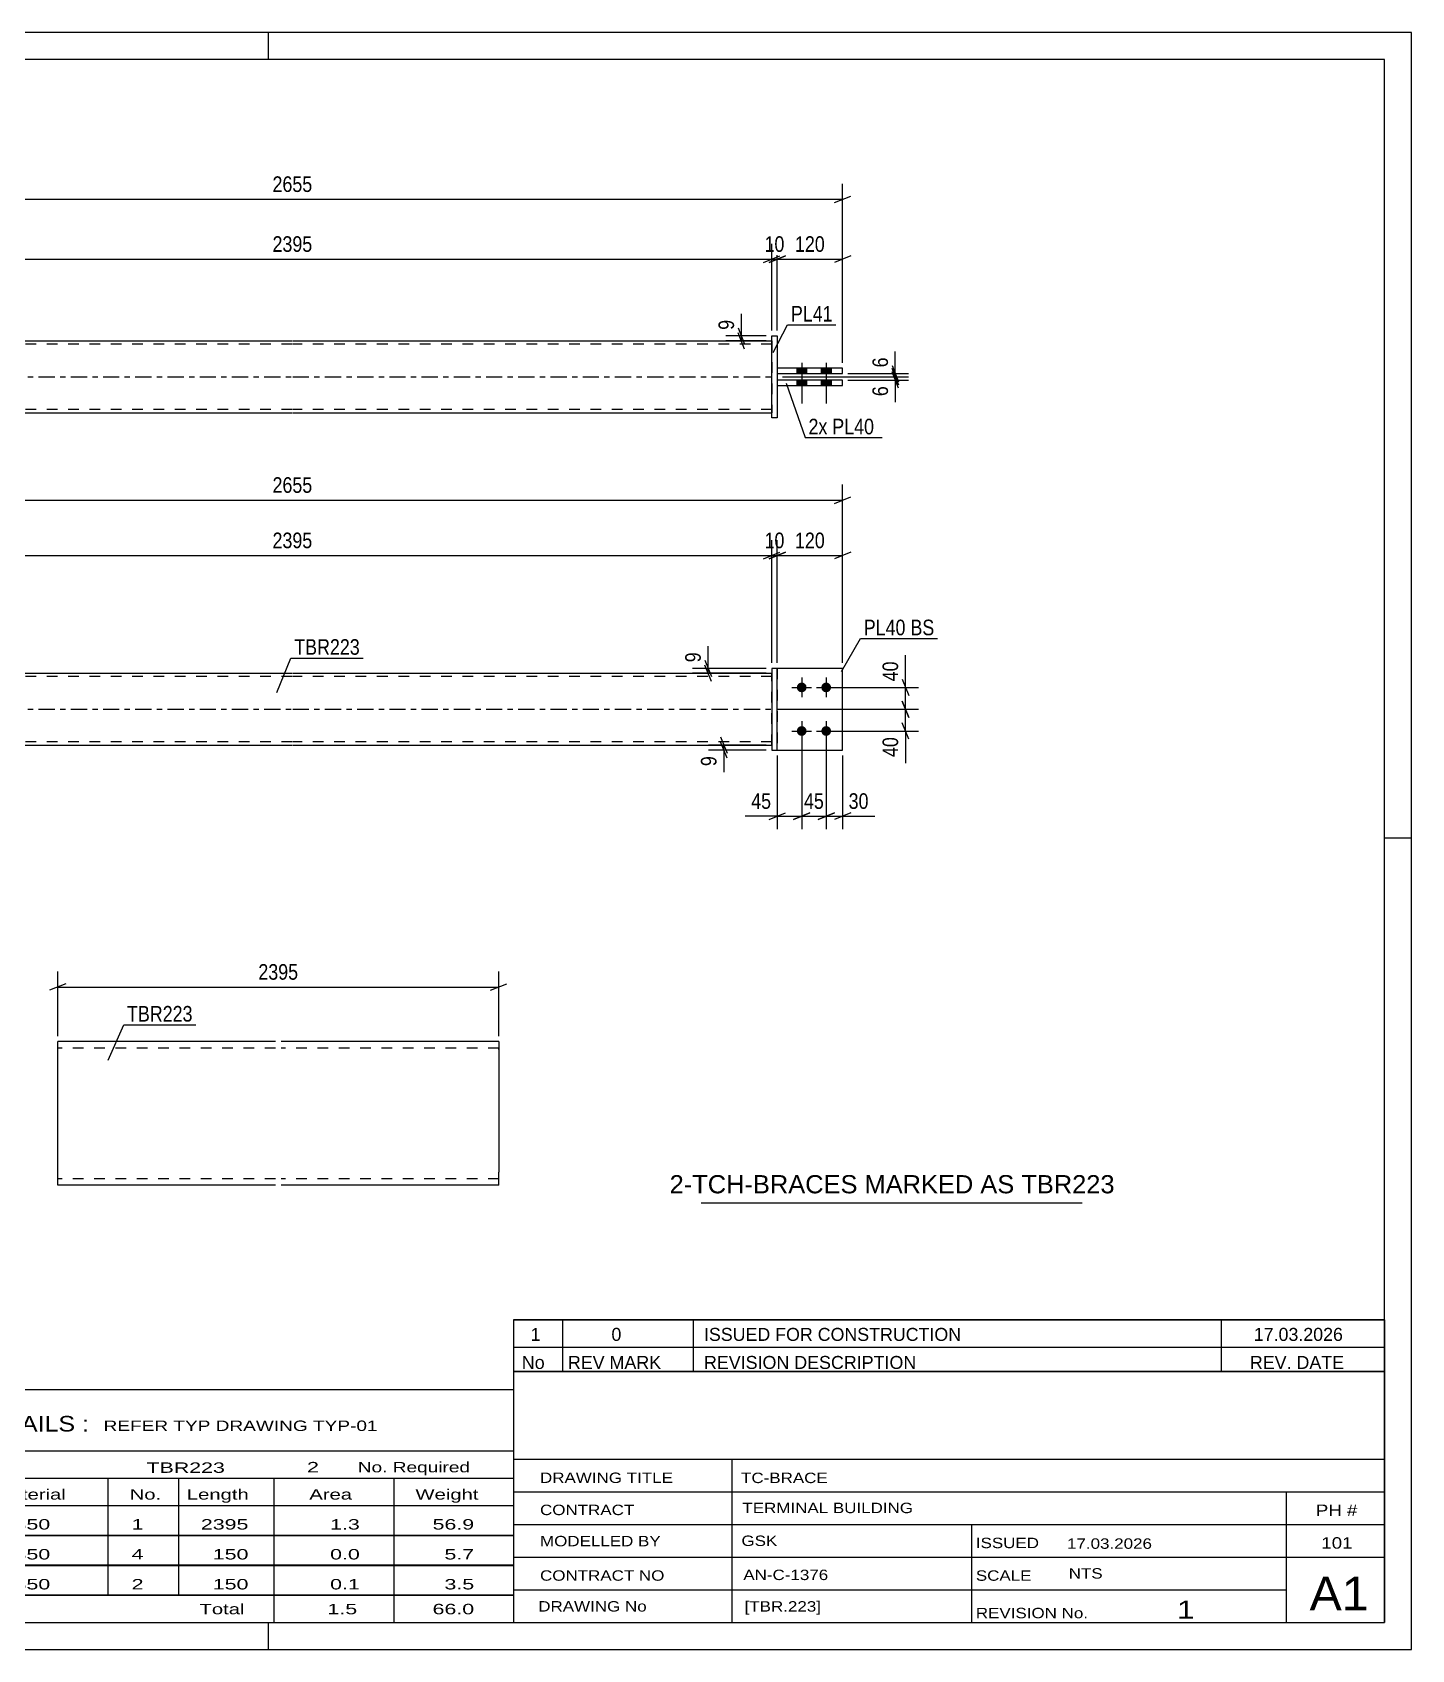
# Model space of a CAD drawing. Header units: millimetres. Extents: x 0 to 420, y 0 to 297.
# Drawn here: x 166.6 to 420, y 0 to 297 of the extents above; entities that cross this region are included whole.
import ezdxf

# ---------------------------------------------------------------- set-up
doc = ezdxf.new("R2010")
doc.units = ezdxf.units.MM
doc.linetypes.add('DXK_LINE_DOT2', pattern=[3.9198, 1.9599, -1.9599])
doc.linetypes.add('DXK_LINE_DOT3', pattern=[5.9187, 2.979, -0.9799, 0.9799, -0.9799])
doc.styles.add('Arial', font='ARIAL.TTF', dxfattribs={"height": 0.2})
doc.styles.add('Arial Narrow', font='ARIALN.TTF', dxfattribs={"height": 0.2})

# ---------------------------------------------------------------- blocks, each defined once
blk = doc.blocks.new('Unknown-581590991-1127')
at = {"color": 5, "linetype": 'Continuous'}
for p, q in [((420, 297), (0, 297)), ((210, 292), (210, 297)), ((420, 0), (420, 297)), ((415, 292), (5, 292)), ((415, 5), (415, 292)), ((420, 149), (415, 149)), ((5, 5), (415, 5)), ((210, 0), (210, 5)), ((0, 0), (420, 0))]:
    blk.add_line(p, q, dxfattribs=at)
blk = doc.blocks.new('Part-581590991-1367 - 1364')
at = {"color": 2, "linetype": 'Continuous'}
for p, q in [((302.45, 180.2), (302.45, 165.2)), ((303.45, 180.2), (302.45, 180.2)), ((303.45, 165.2), (303.45, 180.2)), ((302.45, 165.2), (303.45, 165.2))]:
    blk.add_line(p, q, dxfattribs=at)
blk = doc.blocks.new('Bolt-581590991-1379 - 1364')
at = {"linetype": 'Continuous'}
for points in [[(307.95, 177.6, -1), (307.95, 175.8, -1)], [(312.45, 177.6, -1), (312.45, 175.8, -1)], [(307.95, 169.6, -1), (307.95, 167.8, -1)], [(312.45, 169.6, -1), (312.45, 167.8, -1)]]:
    blk.add_hatch(color=1, dxfattribs=at).paths.add_polyline_path(points)
at = {"color": 1, "linetype": 'Continuous'}
for p, q in [((307.95, 178.5), (307.95, 174.9)), ((312.45, 178.5), (312.45, 174.9)), ((306.15, 176.7), (309.75, 176.7)), ((310.65, 176.7), (314.25, 176.7)), ((307.95, 170.5), (307.95, 166.9)), ((312.45, 170.5), (312.45, 166.9)), ((306.15, 168.7), (309.75, 168.7)), ((310.65, 168.7), (314.25, 168.7))]:
    blk.add_line(p, q, dxfattribs=at)
blk = doc.blocks.new('Part-581590991-1440 - 1364')
at = {"linetype": 'Continuous'}
blk.add_hatch(color=2, dxfattribs=at).paths.add_polyline_path([(156.35, 179.3), (155.55, 180.7), (157.15, 180.7)])
at = {"color": 2, "linetype": 'Continuous'}
for p, q in [((126.35, 179.3), (214.35, 179.3)), ((156.35, 179.3), (155.55, 180.7)), ((155.55, 180.7), (157.15, 180.7)), ((157.15, 180.7), (156.35, 179.3)), ((214.45, 179.3), (302.45, 179.3)), ((126.35, 166.1), (214.35, 166.1)), ((214.45, 166.1), (302.45, 166.1))]:
    blk.add_line(p, q, dxfattribs=at)
at = {"color": 7, "linetype": 'DXK_LINE_DOT2'}
for p, q in [((126.35, 166.1), (126.35, 179.3)), ((214.35, 178.7), (126.35, 178.7)), ((302.45, 178.7), (214.45, 178.7)), ((302.45, 166.1), (302.45, 179.3)), ((214.35, 166.7), (126.35, 166.7)), ((302.45, 166.7), (214.45, 166.7))]:
    blk.add_line(p, q, dxfattribs=at)
at = {"color": 7, "linetype": 'DXK_LINE_DOT3'}
for p, q in [((126.35, 172.7), (214.35, 172.7)), ((214.45, 172.7), (302.45, 172.7))]:
    blk.add_line(p, q, dxfattribs=at)
at = {"color": 2, "linetype": 'Continuous'}
blk.add_circle((156.35, 180.2), 1, dxfattribs=at)
blk = doc.blocks.new('Part-581590991-1445 - 1364')
at = {"color": 2, "linetype": 'Continuous'}
for p, q in [((315.45, 180.2), (303.45, 180.2)), ((315.45, 165.2), (315.45, 180.2)), ((303.45, 165.2), (315.45, 165.2))]:
    blk.add_line(p, q, dxfattribs=at)
at = {"color": 7, "linetype": 'DXK_LINE_DOT2'}
blk.add_line((303.45, 180.2), (303.45, 165.2), dxfattribs=at)
blk = doc.blocks.new('Part-581590991-1450 - 1364')
at = {"color": 7, "linetype": 'DXK_LINE_DOT2'}
for p, q in [((315.45, 180.2), (303.45, 180.2)), ((303.45, 180.2), (303.45, 165.2)), ((315.45, 165.2), (315.45, 180.2)), ((303.45, 165.2), (315.45, 165.2))]:
    blk.add_line(p, q, dxfattribs=at)
blk = doc.blocks.new('Part-581590991-1778 - 1767')
at = {"color": 2, "linetype": 'Continuous'}
for p, q in [((315.45, 233.14), (303.45, 233.14)), ((303.45, 233.14), (303.45, 232.14)), ((303.45, 232.14), (315.45, 232.14)), ((315.45, 232.14), (315.45, 233.14))]:
    blk.add_line(p, q, dxfattribs=at)
blk = doc.blocks.new('Part-581590991-1773 - 1767')
at = {"linetype": 'Continuous'}
blk.add_hatch(color=2, dxfattribs=at).paths.add_polyline_path([(156.35, 233.74), (155.55, 235.14), (157.15, 235.14)])
at = {"color": 2, "linetype": 'Continuous'}
for p, q in [((126.35, 240.34), (214.35, 240.34)), ((214.45, 240.34), (302.45, 240.34)), ((156.35, 233.74), (155.55, 235.14)), ((155.55, 235.14), (157.15, 235.14)), ((157.15, 235.14), (156.35, 233.74)), ((126.35, 227.14), (214.35, 227.14)), ((214.45, 227.14), (302.45, 227.14))]:
    blk.add_line(p, q, dxfattribs=at)
at = {"color": 7, "linetype": 'DXK_LINE_DOT2'}
for p, q in [((126.35, 227.14), (126.35, 240.34)), ((214.35, 239.74), (126.35, 239.74)), ((302.45, 239.74), (214.45, 239.74)), ((302.45, 240.34), (302.45, 227.14)), ((214.35, 227.74), (126.35, 227.74)), ((302.45, 227.74), (214.45, 227.74))]:
    blk.add_line(p, q, dxfattribs=at)
at = {"color": 7, "linetype": 'DXK_LINE_DOT3'}
for p, q in [((126.35, 233.74), (214.35, 233.74)), ((214.45, 233.74), (302.45, 233.74))]:
    blk.add_line(p, q, dxfattribs=at)
at = {"color": 2, "linetype": 'Continuous'}
blk.add_circle((156.35, 234.64), 1, dxfattribs=at)
blk = doc.blocks.new('Part-581590991-1783 - 1767')
at = {"color": 2, "linetype": 'Continuous'}
for p, q in [((315.45, 235.34), (303.45, 235.34)), ((303.45, 235.34), (303.45, 234.34)), ((315.45, 234.34), (315.45, 235.34)), ((303.45, 234.34), (315.45, 234.34))]:
    blk.add_line(p, q, dxfattribs=at)
blk = doc.blocks.new('Part-581590991-1788 - 1767')
at = {"color": 2, "linetype": 'Continuous'}
for p, q in [((302.45, 226.24), (302.45, 241.24)), ((302.45, 241.24), (303.45, 241.24)), ((303.45, 241.24), (303.45, 226.24)), ((303.45, 226.24), (302.45, 226.24))]:
    blk.add_line(p, q, dxfattribs=at)
blk = doc.blocks.new('Bolt-581590991-1800 - 1767')
at = {"linetype": 'Continuous'}
for points in [[(308.85, 235.34), (307.05, 235.34), (307.05, 234.34), (308.85, 234.34)], [(308.85, 235.34), (307.05, 235.34), (307.05, 234.34), (308.85, 234.34)], [(313.35, 235.34), (311.55, 235.34), (311.55, 234.34), (313.35, 234.34)], [(313.35, 235.34), (311.55, 235.34), (311.55, 234.34), (313.35, 234.34)], [(308.85, 233.14), (307.05, 233.14), (307.05, 232.14), (308.85, 232.14)], [(308.85, 233.14), (307.05, 233.14), (307.05, 232.14), (308.85, 232.14)], [(313.35, 233.14), (311.55, 233.14), (311.55, 232.14), (313.35, 232.14)], [(313.35, 233.14), (311.55, 233.14), (311.55, 232.14), (313.35, 232.14)]]:
    blk.add_hatch(color=1, dxfattribs=at).paths.add_polyline_path(points)
at = {"color": 1, "linetype": 'Continuous'}
for p, q in [((307.05, 235.34), (307.05, 234.34)), ((307.05, 235.34), (307.05, 234.34)), ((307.95, 236.34), (307.95, 228.84)), ((307.95, 236.34), (307.95, 228.84)), ((308.85, 235.34), (308.85, 234.34)), ((308.85, 235.34), (308.85, 234.34)), ((311.55, 235.34), (311.55, 234.34)), ((311.55, 235.34), (311.55, 234.34)), ((312.45, 236.34), (312.45, 228.84)), ((312.45, 236.34), (312.45, 228.84)), ((313.35, 235.34), (313.35, 234.34)), ((313.35, 235.34), (313.35, 234.34)), ((307.05, 233.14), (307.05, 232.14)), ((307.05, 233.14), (307.05, 232.14)), ((308.85, 233.14), (308.85, 232.14)), ((308.85, 233.14), (308.85, 232.14)), ((311.55, 233.14), (311.55, 232.14)), ((311.55, 233.14), (311.55, 232.14)), ((313.35, 233.14), (313.35, 232.14)), ((313.35, 233.14), (313.35, 232.14))]:
    blk.add_line(p, q, dxfattribs=at)
blk = doc.blocks.new('Part-581590991-2256 - 2248')
at = {"color": 2, "linetype": 'Continuous'}
for p, q in [((211.3, 111.68), (171.3, 111.68)), ((171.3, 85.46), (171.3, 111.68)), ((252.3, 111.68), (212.3, 111.68)), ((252.3, 111.68), (252.3, 87.68)), ((252.3, 85.28), (252.3, 87.68)), ((171.3, 85.28), (171.3, 85.46)), ((211.3, 85.28), (171.3, 85.28)), ((252.3, 85.28), (212.3, 85.28))]:
    blk.add_line(p, q, dxfattribs=at)
at = {"color": 7, "linetype": 'DXK_LINE_DOT2'}
for p, q in [((211.3, 110.48), (171.3, 110.48)), ((252.3, 110.48), (212.3, 110.48)), ((252.3, 110.48), (252.3, 110.39)), ((252.3, 110.39), (252.3, 110.48)), ((252.3, 110.2), (252.3, 110.39)), ((252.3, 110.39), (252.3, 110.2)), ((171.3, 86.48), (171.3, 86.57)), ((211.3, 86.48), (171.3, 86.48)), ((252.3, 86.48), (212.3, 86.48)), ((252.3, 86.57), (252.3, 87.22)), ((252.3, 86.48), (252.3, 86.57))]:
    blk.add_line(p, q, dxfattribs=at)
blk = doc.blocks.new('StraightDimension-581590991-1665 - 1364')
at = {"color": 7, "linetype": 'Continuous'}
for p, q in [((307.95, 167.7), (307.95, 150.65)), ((312.45, 167.7), (312.45, 150.65)), ((306.45, 152.45), (309.45, 153.65)), ((307.95, 153.05), (312.45, 153.05)), ((313.95, 153.65), (310.95, 152.45))]:
    blk.add_line(p, q, dxfattribs=at)
at = {"color": 0}
blk.add_wipeout([(312.63, 153.8), (312.63, 158), (307.77, 158), (307.77, 153.8)], dxfattribs=at)
at = {"color": 3, "style": 'Arial Narrow'}
blk.add_text('45', height=2.863, dxfattribs=at).set_placement((308.37, 154.4))
blk = doc.blocks.new('StraightDimension-581590991-1505 - 1364')
at = {"color": 7, "linetype": 'Continuous'}
for p, q in [((302.45, 181.2), (302.45, 203.77)), ((303.45, 181.2), (303.45, 203.77)), ((300.95, 200.32), (303.95, 201.52)), ((304.95, 201.52), (301.95, 200.32)), ((302.45, 200.92), (303.45, 200.92))]:
    blk.add_line(p, q, dxfattribs=at)
at = {"color": 0}
blk.add_wipeout([(305.38, 201.67), (305.38, 205.87), (300.52, 205.87), (300.52, 201.67)], dxfattribs=at)
at = {"color": 3, "style": 'Arial Narrow'}
blk.add_text('10', height=2.863, dxfattribs=at).set_placement((301.12, 202.27))
blk = doc.blocks.new('StraightDimension-581590991-1703 - 1364')
at = {"color": 7, "linetype": 'Continuous'}
for p, q in [((313.45, 176.7), (329.41, 176.7)), ((326.41, 178.2), (327.61, 175.2)), ((327.01, 172.7), (327.01, 176.7)), ((303.45, 172.7), (329.41, 172.7)), ((327.61, 171.2), (326.41, 174.2))]:
    blk.add_line(p, q, dxfattribs=at)
at = {"color": 0}
blk.add_wipeout([(326.26, 182.08), (322.06, 182.08), (322.06, 177.22), (326.26, 177.22)], dxfattribs=at)
at = {"color": 7, "linetype": 'Continuous'}
blk.add_line((327.01, 176.7), (327.01, 182.6), dxfattribs=at)
blk.add_line((327.01, 176.7), (327.01, 182.6), dxfattribs=at)
at = {"color": 3, "style": 'Arial Narrow'}
blk.add_text('40', height=2.863, rotation=90.0002, dxfattribs=at).set_placement((325.66, 177.82))
blk = doc.blocks.new('StraightDimension-581590991-1649 - 1364')
at = {"color": 7, "linetype": 'Continuous'}
for p, q in [((307.95, 167.7), (307.95, 150.65)), ((303.45, 164.2), (303.45, 150.65)), ((301.95, 152.45), (304.95, 153.65)), ((303.45, 153.05), (307.95, 153.05)), ((309.45, 153.65), (306.45, 152.45))]:
    blk.add_line(p, q, dxfattribs=at)
at = {"color": 0}
blk.add_wipeout([(302.92, 153.8), (302.92, 158), (298.07, 158), (298.07, 153.8)], dxfattribs=at)
at = {"color": 7, "linetype": 'Continuous'}
blk.add_line((303.45, 153.05), (297.54, 153.05), dxfattribs=at)
blk.add_line((303.45, 153.05), (297.54, 153.05), dxfattribs=at)
at = {"color": 3, "style": 'Arial Narrow'}
blk.add_text('45', height=2.863, dxfattribs=at).set_placement((298.67, 154.4))
blk = doc.blocks.new('StraightDimension-581590991-1730 - 1364')
at = {"color": 7, "linetype": 'Continuous'}
for p, q in [((290.16, 181.7), (291.36, 178.7)), ((301.45, 180.2), (287.91, 180.2)), ((301.45, 179.3), (287.91, 179.3)), ((291.36, 177.8), (290.16, 180.8)), ((290.76, 179.3), (290.76, 180.2))]:
    blk.add_line(p, q, dxfattribs=at)
at = {"color": 0}
blk.add_wipeout([(290.01, 183.75), (285.81, 183.75), (285.81, 180.72), (290.01, 180.72)], dxfattribs=at)
at = {"color": 7, "linetype": 'Continuous'}
blk.add_line((290.76, 180.2), (290.76, 184.28), dxfattribs=at)
blk.add_line((290.76, 180.2), (290.76, 184.28), dxfattribs=at)
at = {"color": 3, "style": 'Arial Narrow'}
blk.add_text('9', height=2.86, rotation=90.0002, dxfattribs=at).set_placement((289.41, 181.32))
blk = doc.blocks.new('StraightDimension-581590991-1496 - 1364')
at = {"color": 7, "linetype": 'Continuous'}
for p, q in [((126.35, 181.2), (126.35, 203.77)), ((302.45, 181.2), (302.45, 203.77)), ((127.85, 201.52), (124.85, 200.32)), ((126.35, 200.92), (302.45, 200.92)), ((300.95, 200.32), (303.95, 201.52))]:
    blk.add_line(p, q, dxfattribs=at)
at = {"color": 0}
blk.add_wipeout([(218.66, 201.67), (218.66, 205.87), (210.14, 205.87), (210.14, 201.67)], dxfattribs=at)
at = {"color": 3, "style": 'Arial Narrow'}
blk.add_text('2395', height=2.863, dxfattribs=at).set_placement((210.74, 202.27))
blk = doc.blocks.new('StraightDimension-581590991-1523 - 1364')
at = {"color": 7, "linetype": 'Continuous'}
for p, q in [((303.45, 181.2), (303.45, 203.77)), ((315.45, 181.2), (315.45, 203.77)), ((301.95, 200.32), (304.95, 201.52)), ((303.45, 200.92), (315.45, 200.92)), ((316.95, 201.52), (313.95, 200.32))]:
    blk.add_line(p, q, dxfattribs=at)
at = {"color": 0}
blk.add_wipeout([(312.79, 201.67), (312.79, 205.87), (306.11, 205.87), (306.11, 201.67)], dxfattribs=at)
at = {"color": 3, "style": 'Arial Narrow'}
blk.add_text('120', height=2.863, dxfattribs=at).set_placement((306.71, 202.27))
blk = doc.blocks.new('StraightDimension-581590991-1546 - 1364')
at = {"color": 7, "linetype": 'Continuous'}
for p, q in [((113.35, 181.2), (113.35, 213.94)), ((315.45, 181.2), (315.45, 213.94)), ((114.85, 211.69), (111.85, 210.49)), ((113.35, 211.09), (315.45, 211.09)), ((313.95, 210.49), (316.95, 211.69))]:
    blk.add_line(p, q, dxfattribs=at)
at = {"color": 0}
blk.add_wipeout([(218.66, 211.84), (218.66, 216.04), (210.14, 216.04), (210.14, 211.84)], dxfattribs=at)
at = {"color": 3, "style": 'Arial Narrow'}
blk.add_text('2655', height=2.863, dxfattribs=at).set_placement((210.74, 212.44))
blk = doc.blocks.new('StraightDimension-581590991-1640 - 1364')
at = {"color": 7, "linetype": 'Continuous'}
for p, q in [((293.05, 167.6), (294.25, 164.6)), ((294.25, 163.7), (293.05, 166.7)), ((301.45, 166.1), (290.8, 166.1)), ((301.45, 165.2), (290.8, 165.2)), ((293.65, 165.2), (293.65, 166.1))]:
    blk.add_line(p, q, dxfattribs=at)
at = {"color": 0}
blk.add_wipeout([(292.9, 164.67), (288.7, 164.67), (288.7, 161.65), (292.9, 161.65)], dxfattribs=at)
at = {"color": 7, "linetype": 'Continuous'}
blk.add_line((293.65, 165.2), (293.65, 161.12), dxfattribs=at)
blk.add_line((293.65, 165.2), (293.65, 161.12), dxfattribs=at)
at = {"color": 3, "style": 'Arial Narrow'}
blk.add_text('9', height=2.86, rotation=90.0002, dxfattribs=at).set_placement((292.3, 162.25))
blk = doc.blocks.new('StraightDimension-581590991-1675 - 1364')
at = {"color": 7, "linetype": 'Continuous'}
for p, q in [((312.45, 167.7), (312.45, 150.65)), ((315.45, 164.2), (315.45, 150.65)), ((310.95, 152.45), (313.95, 153.65)), ((312.45, 153.05), (315.45, 153.05)), ((316.95, 153.65), (313.95, 152.45))]:
    blk.add_line(p, q, dxfattribs=at)
at = {"color": 0}
blk.add_wipeout([(320.83, 153.8), (320.83, 158), (315.97, 158), (315.97, 153.8)], dxfattribs=at)
at = {"color": 7, "linetype": 'Continuous'}
blk.add_line((315.45, 153.05), (321.36, 153.05), dxfattribs=at)
blk.add_line((315.45, 153.05), (321.36, 153.05), dxfattribs=at)
at = {"color": 3, "style": 'Arial Narrow'}
blk.add_text('30', height=2.863, dxfattribs=at).set_placement((316.57, 154.4))
blk = doc.blocks.new('StraightDimension-581590991-1716 - 1364')
at = {"color": 7, "linetype": 'Continuous'}
for p, q in [((303.45, 172.7), (329.41, 172.7)), ((326.41, 174.2), (327.61, 171.2)), ((327.01, 168.7), (327.01, 172.7)), ((327.61, 167.2), (326.41, 170.2)), ((313.45, 168.7), (329.41, 168.7))]:
    blk.add_line(p, q, dxfattribs=at)
at = {"color": 0}
blk.add_wipeout([(326.26, 168.17), (322.06, 168.17), (322.06, 163.32), (326.26, 163.32)], dxfattribs=at)
at = {"color": 7, "linetype": 'Continuous'}
blk.add_line((327.01, 168.7), (327.01, 162.79), dxfattribs=at)
blk.add_line((327.01, 168.7), (327.01, 162.79), dxfattribs=at)
at = {"color": 3, "style": 'Arial Narrow'}
blk.add_text('40', height=2.863, rotation=90.0002, dxfattribs=at).set_placement((325.66, 163.92))
blk = doc.blocks.new('StraightDimension-581590991-1890 - 1767')
at = {"color": 7, "linetype": 'Continuous'}
for p, q in [((301.95, 254.74), (304.95, 255.94)), ((303.45, 242.24), (303.45, 258.19)), ((316.95, 255.94), (313.95, 254.74)), ((315.45, 236.34), (315.45, 258.19)), ((303.45, 255.34), (315.45, 255.34))]:
    blk.add_line(p, q, dxfattribs=at)
at = {"color": 0}
blk.add_wipeout([(312.79, 256.09), (312.79, 260.29), (306.11, 260.29), (306.11, 256.09)], dxfattribs=at)
at = {"color": 3, "style": 'Arial Narrow'}
blk.add_text('120', height=2.863, dxfattribs=at).set_placement((306.71, 256.69))
blk = doc.blocks.new('StraightDimension-581590991-1805 - 1767')
at = {"color": 7, "linetype": 'Continuous'}
for p, q in [((301.45, 241.24), (294.02, 241.24)), ((296.27, 242.74), (297.47, 239.74)), ((297.47, 238.84), (296.27, 241.84)), ((296.87, 240.34), (296.87, 241.24)), ((301.45, 240.34), (294.02, 240.34))]:
    blk.add_line(p, q, dxfattribs=at)
at = {"color": 0}
blk.add_wipeout([(296.12, 244.8), (291.92, 244.8), (291.92, 241.77), (296.12, 241.77)], dxfattribs=at)
at = {"color": 7, "linetype": 'Continuous'}
blk.add_line((296.87, 241.24), (296.87, 245.32), dxfattribs=at)
blk.add_line((296.87, 241.24), (296.87, 245.32), dxfattribs=at)
at = {"color": 3, "style": 'Arial Narrow'}
blk.add_text('9', height=2.86, rotation=90.0002, dxfattribs=at).set_placement((295.52, 242.37))
blk = doc.blocks.new('StraightDimension-581590991-1816 - 1767')
at = {"color": 7, "linetype": 'Continuous'}
for p, q in [((324.55, 235.84), (325.75, 232.84)), ((325.75, 232.24), (324.55, 235.24)), ((304.45, 233.74), (327.55, 233.74)), ((316.45, 234.34), (327.55, 234.34)), ((325.15, 233.74), (325.15, 234.34))]:
    blk.add_line(p, q, dxfattribs=at)
at = {"color": 0}
blk.add_wipeout([(324.4, 237.9), (320.2, 237.9), (320.2, 234.87), (324.4, 234.87)], dxfattribs=at)
at = {"color": 7, "linetype": 'Continuous'}
blk.add_line((325.15, 234.34), (325.15, 238.42), dxfattribs=at)
blk.add_line((325.15, 234.34), (325.15, 238.42), dxfattribs=at)
at = {"color": 3, "style": 'Arial Narrow'}
blk.add_text('6', height=2.86, rotation=90.0002, dxfattribs=at).set_placement((323.8, 235.47))
blk = doc.blocks.new('StraightDimension-581590991-1825 - 1767')
at = {"color": 7, "linetype": 'Continuous'}
for p, q in [((324.55, 235.24), (325.75, 232.24)), ((325.75, 231.64), (324.55, 234.64)), ((304.45, 233.74), (327.55, 233.74)), ((316.45, 233.14), (327.55, 233.14)), ((325.15, 233.14), (325.15, 233.74))]:
    blk.add_line(p, q, dxfattribs=at)
at = {"color": 0}
blk.add_wipeout([(324.4, 232.62), (320.2, 232.62), (320.2, 229.59), (324.4, 229.59)], dxfattribs=at)
at = {"color": 7, "linetype": 'Continuous'}
blk.add_line((325.15, 233.14), (325.15, 229.07), dxfattribs=at)
blk.add_line((325.15, 233.14), (325.15, 229.07), dxfattribs=at)
at = {"color": 3, "style": 'Arial Narrow'}
blk.add_text('6', height=2.86, rotation=90.0002, dxfattribs=at).set_placement((323.8, 230.19))
blk = doc.blocks.new('StraightDimension-581590991-1900 - 1767')
at = {"color": 7, "linetype": 'Continuous'}
for p, q in [((300.95, 254.74), (303.95, 255.94)), ((304.95, 255.94), (301.95, 254.74)), ((302.45, 242.24), (302.45, 258.19)), ((303.45, 242.24), (303.45, 258.19)), ((302.45, 255.34), (303.45, 255.34))]:
    blk.add_line(p, q, dxfattribs=at)
at = {"color": 0}
blk.add_wipeout([(305.38, 256.09), (305.38, 260.29), (300.52, 260.29), (300.52, 256.09)], dxfattribs=at)
at = {"color": 3, "style": 'Arial Narrow'}
blk.add_text('10', height=2.863, dxfattribs=at).set_placement((301.12, 256.69))
blk = doc.blocks.new('StraightDimension-581590991-1910 - 1767')
at = {"color": 7, "linetype": 'Continuous'}
for p, q in [((127.85, 255.94), (124.85, 254.74)), ((126.35, 242.24), (126.35, 258.19)), ((300.95, 254.74), (303.95, 255.94)), ((302.45, 242.24), (302.45, 258.19)), ((126.35, 255.34), (302.45, 255.34))]:
    blk.add_line(p, q, dxfattribs=at)
at = {"color": 0}
blk.add_wipeout([(218.66, 256.09), (218.66, 260.29), (210.14, 260.29), (210.14, 256.09)], dxfattribs=at)
at = {"color": 3, "style": 'Arial Narrow'}
blk.add_text('2395', height=2.863, dxfattribs=at).set_placement((210.74, 256.69))
blk = doc.blocks.new('StraightDimension-581590991-1941 - 1767')
at = {"color": 7, "linetype": 'Continuous'}
for p, q in [((113.35, 236.34), (113.35, 269.19)), ((315.45, 236.34), (315.45, 269.19)), ((114.85, 266.94), (111.85, 265.74)), ((113.35, 266.34), (315.45, 266.34)), ((313.95, 265.74), (316.95, 266.94))]:
    blk.add_line(p, q, dxfattribs=at)
at = {"color": 0}
blk.add_wipeout([(218.66, 267.09), (218.66, 271.29), (210.14, 271.29), (210.14, 267.09)], dxfattribs=at)
at = {"color": 3, "style": 'Arial Narrow'}
blk.add_text('2655', height=2.863, dxfattribs=at).set_placement((210.74, 267.69))
blk = doc.blocks.new('StraightDimension-581590991-2261 - 2248')
at = {"color": 7, "linetype": 'Continuous'}
for p, q in [((172.8, 122.28), (169.8, 121.08)), ((171.3, 112.68), (171.3, 124.53)), ((250.8, 121.08), (253.8, 122.28)), ((252.3, 112.68), (252.3, 124.53)), ((171.3, 121.68), (252.3, 121.68))]:
    blk.add_line(p, q, dxfattribs=at)
at = {"color": 0}
blk.add_wipeout([(216.05, 122.43), (216.05, 126.63), (207.54, 126.63), (207.54, 122.43)], dxfattribs=at)
at = {"color": 3, "style": 'Arial Narrow'}
blk.add_text('2395', height=2.863, dxfattribs=at).set_placement((208.14, 123.03))
blk = doc.blocks.new('Unknown-581590991-3279')
at = {"color": 7, "linetype": 'Continuous'}
for p, q in [((95, 47.75), (255, 47.75)), ((95, 36.5), (95, 47.75)), ((255, 47.75), (255, 36.5)), ((95, 36.5), (255, 36.5)), ((95, 36.5), (95, 31.5)), ((255, 36.5), (255, 31.5)), ((95, 31.5), (255, 31.5)), ((95, 31.5), (95, 26.5)), ((119, 31.5), (119, 26.5)), ((154.5, 31.5), (154.5, 26.5)), ((180.5, 31.5), (180.5, 26.5)), ((193.5, 31.5), (193.5, 26.5)), ((211, 31.5), (211, 26.5)), ((233, 31.5), (233, 26.5)), ((255, 31.5), (255, 26.5)), ((95, 26.5), (255, 26.5)), ((95, 26.45), (95, 21.05)), ((95, 26.45), (255, 26.45)), ((119, 26.5), (119, 21)), ((154.5, 26.5), (154.5, 21)), ((180.5, 26.5), (180.5, 21)), ((193.5, 26.5), (193.5, 21)), ((211, 26.5), (211, 21)), ((233, 26.5), (233, 21)), ((255, 26.45), (255, 21.05)), ((95, 21.05), (255, 21.05)), ((95, 20.95), (95, 15.55)), ((95, 20.95), (255, 20.95)), ((119, 21), (119, 15.5)), ((154.5, 21), (154.5, 15.5)), ((180.5, 21), (180.5, 15.5)), ((193.5, 21), (193.5, 15.5)), ((211, 21), (211, 15.5)), ((233, 21), (233, 15.5)), ((255, 20.95), (255, 15.55)), ((95, 15.55), (255, 15.55)), ((95, 15.45), (95, 10.05)), ((95, 15.45), (255, 15.45)), ((119, 15.5), (119, 10)), ((154.5, 15.5), (154.5, 10)), ((180.5, 15.5), (180.5, 10)), ((193.5, 15.5), (193.5, 10)), ((211, 15.5), (211, 10)), ((233, 15.5), (233, 10)), ((255, 15.45), (255, 10.05)), ((95, 10.05), (255, 10.05)), ((95, 10), (255, 10)), ((95, 10), (95, 5)), ((211, 10), (211, 5)), ((233, 10), (233, 5)), ((255, 10), (255, 5)), ((95, 5), (255, 5))]:
    blk.add_line(p, q, dxfattribs=at)
at = {"color": 7, "style": 'Arial Narrow'}
for s, height, width, p in [('GENERAL NOTES & WELD DETAILS :', 2.8633, 1.4, (96.15, 40.06)), ('REFER TYP DRAWING TYP-01', 1.9089, 1.6, (179.7, 40.16)), ("MATERIAL LIST FOR ASSEMBLY MK'D", 1.9089, 1.6, (96.15, 32.56)), ('TBR223', 1.909, 1.794707, (187.59, 32.47)), ('2', 1.91, 1.794707, (217.08, 32.56)), ('No. Required', 1.9089, 1.6, (226.41, 32.56)), ('Mark', 1.909, 1.7, (96.34, 27.5)), ('Profile', 1.909, 1.7, (129.41, 27.5)), ('Material', 1.909, 1.7, (159.54, 27.56)), ('No.', 1.909, 1.7, (184.5, 27.56)), ('Length', 1.909, 1.7, (195, 27.56)), ('Area', 1.909, 1.7, (217.5, 27.56)), ('Weight', 1.909, 1.7, (237, 27.56))]:
    blk.add_text(s, height=height, dxfattribs=dict(at, width=width)).set_placement(p)
at = {"color": 7, "linetype": 'Continuous', "style": 'Arial Narrow'}
for s, height, width, p in [('TBR223', 1.909, 1.794707, (96.5, 22.06)), ('SHS132*6', 1.909, 1.794707, (121, 22.06)), ('E350', 1.909, 1.794707, (160.74, 22.06)), ('1', 1.91, 1.794707, (184.86, 22.06)), ('2395', 1.909, 1.794707, (197.58, 22.06)), ('1.3', 1.909, 1.794707, (221.32, 22.06)), ('56.9', 1.909, 1.794707, (240.14, 22.06)), ('PL40', 1.909, 1.794707, (96.5, 16.56)), ('PL10*120', 1.909, 1.794707, (121, 16.56)), ('E350', 1.909, 1.794707, (160.74, 16.56)), ('4', 1.91, 1.794707, (184.86, 16.56)), ('150', 1.909, 1.794707, (199.77, 16.56)), ('0.0', 1.909, 1.794707, (221.32, 16.56)), ('5.7', 1.909, 1.794707, (242.33, 16.56)), ('PL41', 1.909, 1.794707, (96.5, 11.06)), ('PL10*150', 1.909, 1.794707, (121, 11.06)), ('E350', 1.909, 1.794707, (160.74, 11.06)), ('2', 1.91, 1.794707, (184.86, 11.06)), ('150', 1.909, 1.794707, (199.77, 11.06)), ('0.1', 1.909, 1.794707, (221.32, 11.06)), ('3.5', 1.909, 1.794707, (242.33, 11.06)), ('Total', 1.909, 1.7, (197.33, 6.5)), ('1.5', 1.909, 1.794707, (220.83, 6.5)), ('66.0', 1.909, 1.794707, (240.14, 6.5))]:
    blk.add_text(s, height=height, dxfattribs=dict(at, width=width)).set_placement(p)
blk = doc.blocks.new('Unknown-581590991-3277')
at = {"color": 7, "linetype": 'Continuous'}
for p, q in [((255, 51.05), (255, 5)), ((255, 51.05), (415, 51.05)), ((415, 51), (415, 5)), ((255, 35), (415, 35)), ((295.14, 35), (295.14, 5)), ((255, 29), (415, 29)), ((397, 5.05), (397, 29.05)), ((255, 23), (415, 23)), ((339.14, 23), (339.14, 5)), ((255, 17), (415, 17)), ((255, 11), (397, 11)), ((255, 5), (415, 5))]:
    blk.add_line(p, q, dxfattribs=at)
at = {"color": 7, "style": 'Arial Narrow'}
for s, height, width, p in [('DRAWING TITLE', 1.9089, 1.425378, (259.88, 30.61)), ('TC-BRACE', 1.909, 1.425378, (296.81, 30.59)), ('TERMINAL BUILDING', 1.9089, 1.425378, (297.06, 25.07)), ('CONTRACT', 1.909, 1.425378, (259.88, 24.71)), ('MODELLED BY', 1.9089, 1.425378, (259.88, 18.98)), ('GSK', 1.909, 1.425378, (296.88, 19.04)), ('ISSUED', 1.909, 1.425378, (339.94, 18.64)), ('17.03.2026', 1.909, 1.425378, (356.69, 18.52)), ('CONTRACT NO', 1.9089, 1.425378, (259.88, 12.66)), ('AN-C-1376', 1.909, 1.425378, (297.23, 12.78)), ('SCALE', 1.909, 1.425378, (339.94, 12.65)), ('A1', 6.204, 1.25, (401.24, 7.2)), ('DRAWING No', 1.909, 1.425378, (259.56, 7)), ('[TBR.223]', 1.909, 1.425378, (297.46, 6.99)), ('1', 3.34, 1.5, (376.91, 5.68)), ('REVISION No.', 1.9089, 1.425378, (339.94, 5.77))]:
    blk.add_text(s, height=height, dxfattribs=dict(at, width=width)).set_placement(p)
at = {"color": 7, "linetype": 'Continuous', "style": 'Arial Narrow'}
for s, height, width, p in [('PH #', 2.1, 1.42538, (402.4, 24.55)), ('101', 2.1, 1.42538, (403.41, 18.55)), ('NTS', 1.909, 1.425378, (357, 13.05))]:
    blk.add_text(s, height=height, dxfattribs=dict(at, width=width)).set_placement(p)
blk = doc.blocks.new('Unknown-581590991-3278')
at = {"color": 7, "linetype": 'Continuous'}
for p, q in [((255, 60.55), (415, 60.55)), ((415, 60.55), (255, 60.55)), ((255, 60.55), (255, 55.55)), ((264, 60.55), (264, 55.55)), ((288, 60.55), (288, 55.55)), ((385, 60.55), (385, 55.55)), ((415, 60.55), (415, 55.55)), ((255, 55.55), (415, 55.55)), ((255, 55.55), (255, 51.05)), ((255, 55.55), (415, 55.55)), ((264, 55.55), (264, 51.05)), ((288, 55.55), (288, 51.05)), ((385, 55.55), (385, 51.05)), ((415, 55.55), (415, 51.05)), ((415, 51.05), (255, 51.05))]:
    blk.add_line(p, q, dxfattribs=at)
at = {"color": 7, "linetype": 'Continuous', "style": 'Arial Narrow'}
for s, height, width, p in [('1', 2.39, 1.196471, (258.16, 56.7)), ('0', 2.39, 1.196471, (273, 56.7)), ('ISSUED FOR CONSTRUCTION', 2.3861, 1.196471, (290, 56.7)), ('17.03.2026', 2.386, 1.196471, (391, 56.7)), ('No', 2.386, 1.2, (256.54, 51.55)), ('REV MARK', 2.386, 1.2, (265, 51.55)), ('REVISION DESCRIPTION', 2.3861, 1.2, (290, 51.55)), ('REV. DATE', 2.386, 1.2, (390.28, 51.55))]:
    blk.add_text(s, height=height, dxfattribs=dict(at, width=width)).set_placement(p)
blk = doc.blocks.new('Unknown-581590991-3280')
at = {"color": 7, "linetype": 'Continuous'}
blk.add_line((289.5, 82.05), (359.5, 82.05), dxfattribs=at)
at = {"color": 7, "style": 'Arial'}
blk.add_text('2-TCH-BRACES MARKED AS TBR223', height=3.3428, dxfattribs=at).set_placement((283.69, 83.8))
blk = doc.blocks.new('Mark-581590991-1436 - 1364')
at = {"color": 0}
blk.add_wipeout([(226.79, 182.7), (226.79, 185.7), (214.73, 185.7), (214.73, 182.7)], dxfattribs=at)
blk.add_wipeout([(226.79, 182.7), (226.79, 185.7), (214.73, 185.7), (214.73, 182.7)], dxfattribs=at)
at = {"color": 30, "linetype": 'Continuous'}
for p, q in [((211.53, 175.75), (214.13, 182.1)), ((214.13, 182.1), (227.39, 182.1))]:
    blk.add_line(p, q, dxfattribs=at)
at = {"color": 3, "style": 'Arial Narrow'}
blk.add_text('TBR223', height=2.863, dxfattribs=at).set_placement((214.73, 182.7))
blk = doc.blocks.new('MarkSet-581590991-1752 - 1364')
at = {"color": 0}
blk.add_wipeout([(327.03, 186.28), (327.03, 189.28), (319.35, 189.28), (319.35, 186.28)], dxfattribs=at)
blk.add_wipeout([(327.03, 186.28), (327.03, 189.28), (319.35, 189.28), (319.35, 186.28)], dxfattribs=at)
at = {"color": 30, "linetype": 'Continuous'}
blk.add_line((315.25, 179.62), (318.75, 185.68), dxfattribs=at)
at = {"color": 0}
blk.add_wipeout([(332.31, 186.28), (332.31, 189.28), (327.93, 189.28), (327.93, 186.28)], dxfattribs=at)
blk.add_wipeout([(332.31, 186.28), (332.31, 189.28), (327.93, 189.28), (327.93, 186.28)], dxfattribs=at)
at = {"color": 30, "linetype": 'Continuous'}
blk.add_line((318.75, 185.68), (332.91, 185.68), dxfattribs=at)
at = {"color": 3, "style": 'Arial Narrow'}
for s, p in [('PL40', (319.35, 186.28)), ('BS', (327.93, 186.28))]:
    blk.add_text(s, height=2.863, dxfattribs=at).set_placement(p)
blk = doc.blocks.new('Mark-581590991-1784 - 1767')
at = {"color": 0}
blk.add_wipeout([(313.64, 243.9), (313.64, 246.9), (305.97, 246.9), (305.97, 243.9)], dxfattribs=at)
blk.add_wipeout([(313.64, 243.9), (313.64, 246.9), (305.97, 246.9), (305.97, 243.9)], dxfattribs=at)
at = {"color": 30, "linetype": 'Continuous'}
for p, q in [((302.68, 238.22), (305.37, 243.3)), ((305.37, 243.3), (314.24, 243.3))]:
    blk.add_line(p, q, dxfattribs=at)
at = {"color": 3, "style": 'Arial Narrow'}
blk.add_text('PL41', height=2.863, dxfattribs=at).set_placement((305.97, 243.9))
blk = doc.blocks.new('MarkSet-581590991-1973 - 1767')
at = {"color": 0}
blk.add_wipeout([(312.67, 223.18), (312.67, 226.18), (309.2, 226.18), (309.2, 223.18)], dxfattribs=at)
blk.add_wipeout([(312.67, 223.18), (312.67, 226.18), (309.2, 226.18), (309.2, 223.18)], dxfattribs=at)
at = {"color": 30, "linetype": 'Continuous'}
blk.add_line((305.07, 232.6), (308.6, 222.58), dxfattribs=at)
at = {"color": 0}
blk.add_wipeout([(321.25, 223.18), (321.25, 226.18), (313.57, 226.18), (313.57, 223.18)], dxfattribs=at)
blk.add_wipeout([(321.25, 223.18), (321.25, 226.18), (313.57, 226.18), (313.57, 223.18)], dxfattribs=at)
at = {"color": 30, "linetype": 'Continuous'}
blk.add_line((308.6, 222.58), (322.75, 222.58), dxfattribs=at)
at = {"color": 3, "style": 'Arial Narrow'}
for s, p in [('2x', (309.2, 223.18)), ('PL40', (313.57, 223.18))]:
    blk.add_text(s, height=2.863, dxfattribs=at).set_placement(p)
blk = doc.blocks.new('Mark-581590991-2252 - 2248')
at = {"color": 0}
blk.add_wipeout([(196.06, 115.34), (196.06, 118.34), (184.01, 118.34), (184.01, 115.34)], dxfattribs=at)
blk.add_wipeout([(196.06, 115.34), (196.06, 118.34), (184.01, 118.34), (184.01, 115.34)], dxfattribs=at)
at = {"color": 30, "linetype": 'Continuous'}
for p, q in [((180.53, 108.25), (183.41, 114.74)), ((183.41, 114.74), (196.66, 114.74))]:
    blk.add_line(p, q, dxfattribs=at)
at = {"color": 3, "style": 'Arial Narrow'}
blk.add_text('TBR223', height=2.863, dxfattribs=at).set_placement((184.01, 115.34))

msp = doc.modelspace()

# ---------------------------------------------------------------- block references
for name in ['Unknown-581590991-1127', 'Part-581590991-1788 - 1767', 'Part-581590991-1773 - 1767', 'Part-581590991-1783 - 1767', 'Bolt-581590991-1800 - 1767', 'Part-581590991-1778 - 1767', 'Part-581590991-1440 - 1364', 'Part-581590991-1367 - 1364', 'Part-581590991-1445 - 1364', 'Part-581590991-1450 - 1364', 'Bolt-581590991-1379 - 1364', 'Part-581590991-2256 - 2248', 'Unknown-581590991-3280', 'Unknown-581590991-3278', 'Unknown-581590991-3277', 'Unknown-581590991-3279']:
    msp.add_blockref(name, (0, 0))

# ---------------------------------------------------------------- next in the draw order: block references
for name in ['StraightDimension-581590991-1890 - 1767', 'StraightDimension-581590991-1505 - 1364', 'StraightDimension-581590991-1665 - 1364', 'StraightDimension-581590991-2261 - 2248']:
    msp.add_blockref(name, (0, 0))

# ---------------------------------------------------------------- next in the draw order: block references
for name in ['StraightDimension-581590991-1805 - 1767', 'StraightDimension-581590991-1816 - 1767', 'StraightDimension-581590991-1730 - 1364', 'StraightDimension-581590991-1703 - 1364', 'StraightDimension-581590991-1649 - 1364', 'StraightDimension-581590991-1675 - 1364', 'Mark-581590991-2252 - 2248']:
    msp.add_blockref(name, (0, 0))

# ---------------------------------------------------------------- next in the draw order: block references
for name in ['StraightDimension-581590991-1900 - 1767', 'StraightDimension-581590991-1825 - 1767', 'StraightDimension-581590991-1496 - 1364', 'StraightDimension-581590991-1716 - 1364', 'StraightDimension-581590991-1640 - 1364']:
    msp.add_blockref(name, (0, 0))

# ---------------------------------------------------------------- next in the draw order: block references
for name in ['StraightDimension-581590991-1910 - 1767', 'MarkSet-581590991-1973 - 1767', 'StraightDimension-581590991-1523 - 1364']:
    msp.add_blockref(name, (0, 0))

# ---------------------------------------------------------------- next in the draw order: block references
for name in ['StraightDimension-581590991-1941 - 1767', 'StraightDimension-581590991-1546 - 1364']:
    msp.add_blockref(name, (0, 0))

# ---------------------------------------------------------------- next in the draw order: block references
for name in ['Mark-581590991-1784 - 1767', 'MarkSet-581590991-1752 - 1364', 'Mark-581590991-1436 - 1364']:
    msp.add_blockref(name, (0, 0))

doc.saveas('drawing.dxf')
